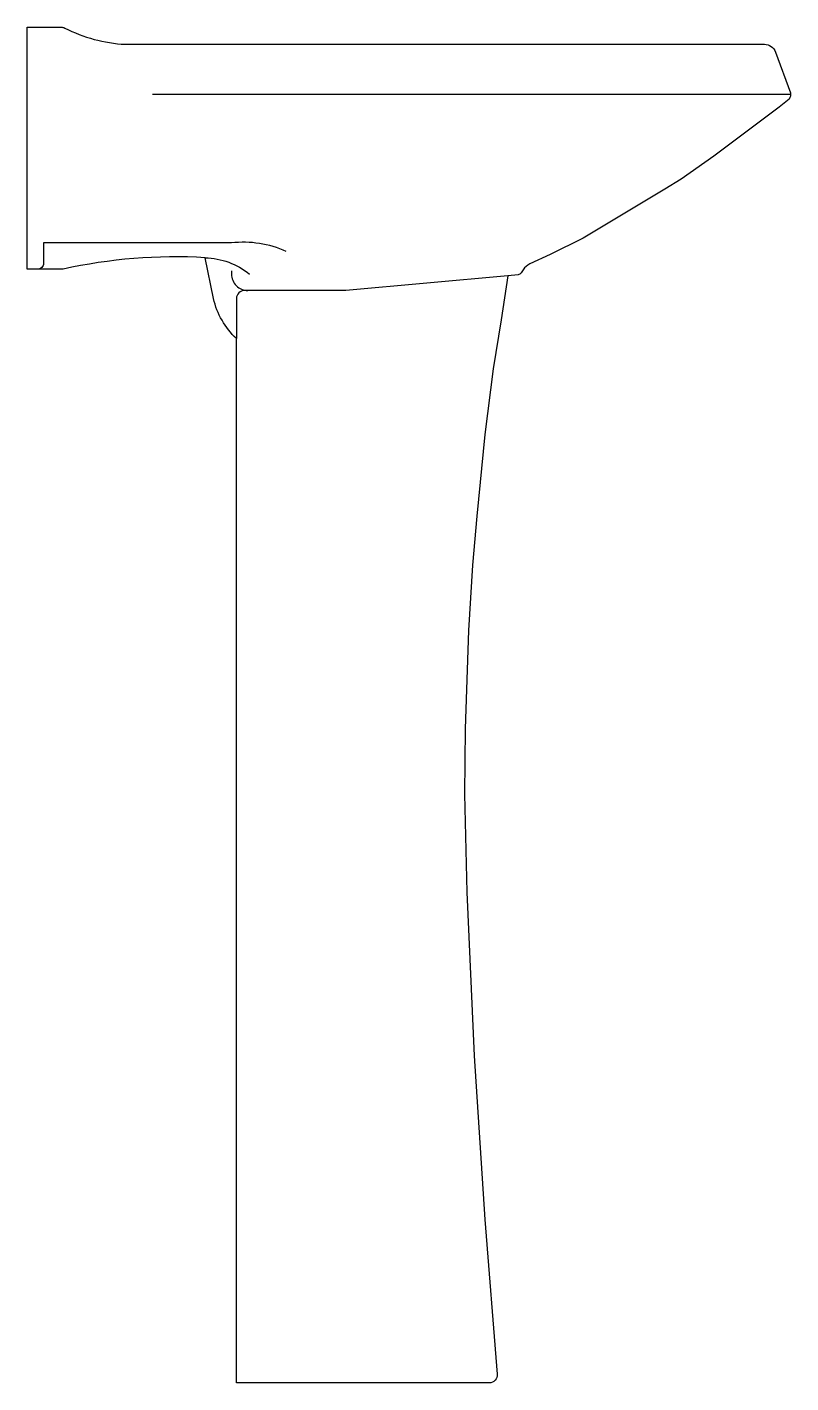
# Model space of a CAD drawing. Extents: x -856.705 to -856.238, y 501.304 to 502.133.
import ezdxf

# ---------------------------------------------------------------- set-up
doc = ezdxf.new("R2010")
doc.units = 0
doc.header["$LTSCALE"] = 50
doc.header["$MEASUREMENT"] = 0
doc.layers.add('A-PECAS', color=2, linetype='CONTINUOUS')
doc.layers.add('ESC1-50', color=1, linetype='CONTINUOUS')

# ---------------------------------------------------------------- blocks, each defined once
blk = doc.blocks.new('L91-C9-E')
at = {"layer": 'A-PECAS'}
blk.add_lwpolyline([(-0.32073, 0.68067), (-0.3194, 0.67867, 0.226835), (-0.31755, 0.67757), (-0.31129, 0.677), (-0.30729, 0.65), (-0.30229, 0.62), (-0.29729, 0.58), (-0.29229, 0.53), (-0.28979, 0.5), (-0.28729, 0.46), (-0.28529, 0.4), (-0.28479, 0.36), (-0.28629, 0.3), (-0.29079, 0.2), (-0.29729, 0.1), (-0.30485, 0.0054, 0.437793), (-0.29987, 0), (-0.14529, 0), (-0.14529, 0.63851, 0.146198), (-0.13129, 0.663), (-0.12629, 0.688, -0.06915), (-0.03929, 0.681), (-0.02379, 0.681), (-0.01729, 0.681), (-0.01729, 0.829), (-0.03806, 0.829, 0.119175), (-0.04035, 0.82845, -0.106105), (-0.07729, 0.8185), (-0.46826, 0.8185, 0.314645), (-0.47502, 0.81378), (-0.48415, 0.78888, 0.215564), (-0.48329, 0.785), (-0.47729, 0.78), (-0.43729, 0.75), (-0.41729, 0.736), (-0.40729, 0.73), (-0.35729, 0.7), (-0.33729, 0.69), (-0.32483, 0.68418, -0.137424)], format="xyb", close=True, dxfattribs=at)
at = {"layer": 'ESC1-50'}
blk.add_lwpolyline([(-0.09392, 0.788), (-0.48425, 0.788)], dxfattribs=at)
for points in [[(-0.17578, 0.69185, -0.135478), (-0.14229, 0.697), (-0.02729, 0.697), (-0.02729, 0.6845, 0.414214), (-0.02379, 0.681)], [(-0.14229, 0.68), (-0.14229, 0.678, -0.414214), (-0.15229, 0.668, -0.414214)], [(-0.31129, 0.677), (-0.21229, 0.668), (-0.15029, 0.668, -0.414214), (-0.14529, 0.663), (-0.14529, 0.63851)]]:
    blk.add_lwpolyline(points, format="xyb", dxfattribs=at)
blk.add_arc((-0.12473, 0.64234), 0.04569, 91.9558, 128.69047, dxfattribs=at)

msp = doc.modelspace()

# ---------------------------------------------------------------- block references
at = {"layer": 'A-PECAS', "xscale": -1}
msp.add_blockref('L91-C9-E', (-856.72242, 501.30421), dxfattribs=at)

doc.saveas('drawing.dxf')
